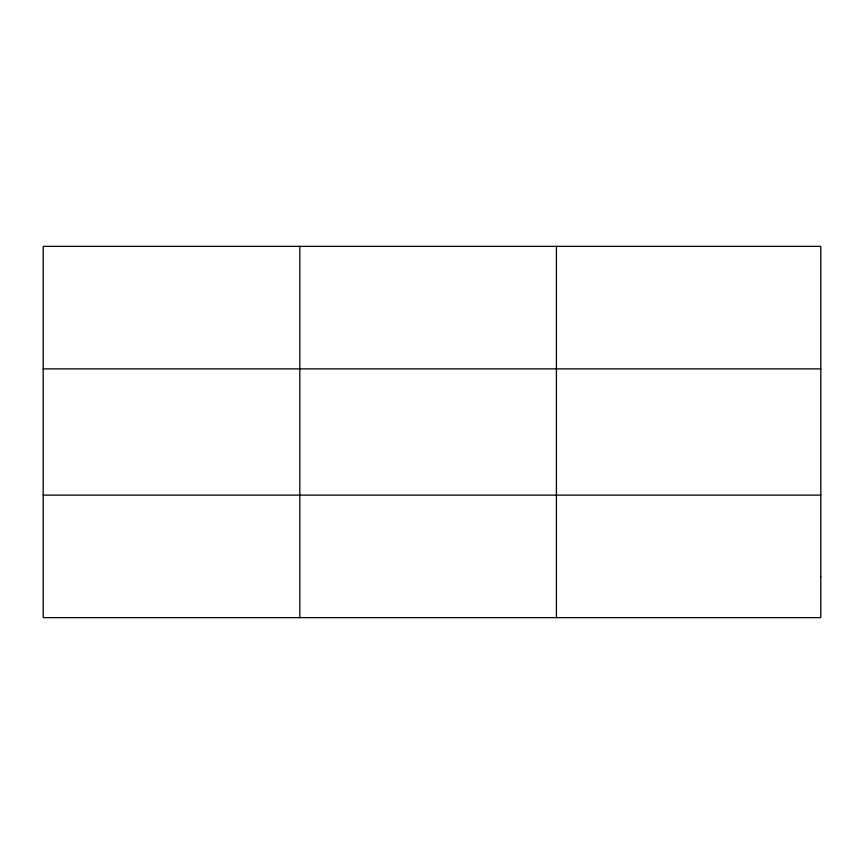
<?xml version="1.0" encoding="UTF-8"?>
<svg xmlns="http://www.w3.org/2000/svg" width="864" height="864" viewBox="0 0 864 864"><rect width="100%" height="100%" fill="white"/><g stroke="black" fill="none" stroke-linecap="round" stroke-linejoin="round"><path stroke-width="1.3" d="M299.808 617.63L299.808 246.37M556.416 617.63L556.416 246.37M43.2 368.885L820.8 368.885M43.2 495.115L820.8 495.115M820.8 576.796L820.8 617.63L43.2 617.63L43.2 246.37L820.8 246.37L820.8 576.796"/></g></svg>
